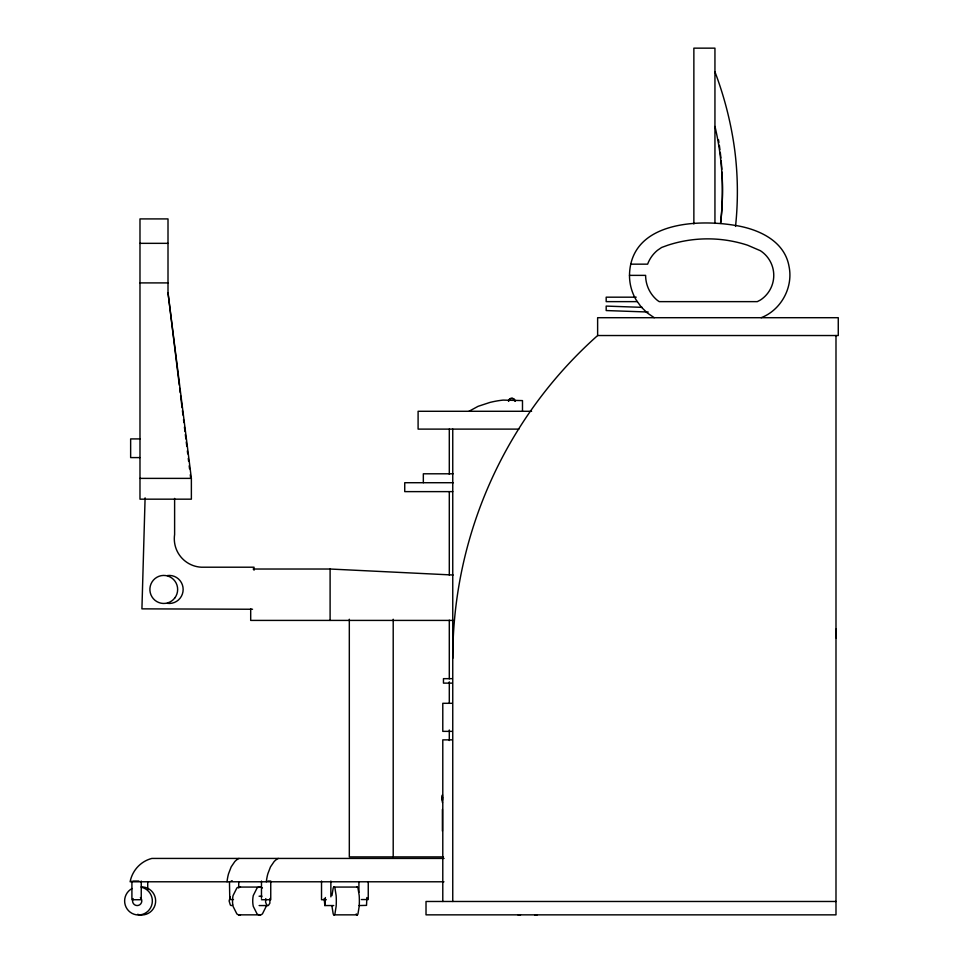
<?xml version="1.0" encoding="UTF-8"?>
<svg xmlns="http://www.w3.org/2000/svg" width="963" height="963" viewBox="0 0 963 963"><rect width="100%" height="100%" fill="white"/><g stroke="black" fill="none" stroke-linecap="round" stroke-linejoin="round"><path stroke-width="1.44" d="M442.33 798.122C442.511 793.428 442.511 803.852 442.33 799.158M145.1 497.859L141.922 608.857L252.535 609.254M324.182 898.599L324.844 905.557L333.74 905.557M654.25 317.706L647.196 312.879L641.093 306.872L636.134 299.902A48.571 48.571 0 0 1 629.489 275.37C630.344 222.501 696.056 218.866 734.95 225.366C758.182 228.989 784.496 240.63 789.022 266.378C793.404 287.347 781.162 309.93 761.203 317.706M331.97 895.59L333.198 888.006A15.625 2.383 90 0 1 334.931 888.006L336.147 895.59A13.301 2.034 90 0 1 336.147 906.315L334.931 913.899A15.625 2.383 90 0 1 333.198 913.899L331.97 906.315M442.486 802.492C442.089 803.359 442.089 793.921 442.486 794.788M265.788 898.599L265.571 902.15L266.679 904.955A5.08 2.432 90 0 0 268.46 905.376L269.869 903.174L269.845 898.503M266.233 906.315L262.43 913.899A15.252 7.319 -90 0 1 257.061 913.899L253.257 906.315A13.458 6.452 90 0 1 253.257 895.59L257.061 888.006A15.252 7.319 -90 0 1 262.43 888.006M230.265 896.866L229.11 900.935L230.313 904.955A5.08 2.432 90 0 0 232.095 905.376L232.649 904.907M324.844 905.557L325.374 897.54M358.922 905.557L366.53 905.376L366.855 897.54M469.005 411.285L478.057 406.338L489.986 402.414A97.034 97.034 0 0 1 503.119 400.102L522.488 400.596L522.488 411.285M139.984 243.338L168.007 243.338M630.97 264.163L647.618 264.163A32.441 32.441 0 0 1 657.44 250.332L661.641 247.455L667.828 245.216A128.488 128.488 0 0 1 747.625 245.216L760.409 250.729A29.42 29.42 0 0 1 760.409 300.023L757.291 301.636L659.234 301.636L657.44 300.42A32.441 32.441 0 0 1 645.619 275.37L629.489 275.37M139.984 282.905L168.007 282.905M636.206 297.182L606.184 297.182L606.184 301.636L637.374 301.636M597.626 335.533L838.267 335.533L838.267 317.706L597.626 317.706L597.626 335.533A432.098 432.098 0 0 0 452.754 658.343M531.6 411.285L418.098 411.285L418.098 429.113L518.876 429.113M139.984 438.911L130.643 438.911L130.643 457.594L139.984 457.594M453.104 473.796L423.335 473.796L423.335 482.716M139.984 478.382L191.372 478.382L191.372 499.171L139.984 499.171L139.984 218.914L168.007 218.914L168.007 292.764L179.323 385.26M453.392 482.716L404.737 482.716L404.737 491.624L452.766 491.624M253.137 569.025L330.104 569.025L453.104 575.019M453.104 620.413L250.693 620.413L250.693 608.664M452.297 678.662L443.462 678.662L443.462 683.128L452.297 683.128M451.96 703.303L442.787 703.303L442.787 731.362L451.96 731.362M451.96 739.861L442.787 739.861L442.787 901.476M443.413 856.901L349.316 856.901L349.316 619.245M444.063 858.43L151.865 858.43A30.07 29.48 90 0 0 130.113 881.783L443.955 881.783M231.252 880.868L232.312 880.868M133.243 881.049L138.877 881.049M267.895 881.049L270.747 881.049L270.747 899.731L261.479 899.731M238.619 887.067L260.66 887.067M333.764 887.067L357.405 887.067M259.071 896.216L261.984 896.216M229.796 899.55L229.471 882.313M230.398 899.55L233.479 899.55M361.378 899.55L368.251 899.55L368.251 882.313M141.08 899.731L131.907 899.731L131.907 881.049M326.337 899.731L321.522 899.731L321.522 881.049M835.992 901.476L426.019 901.476L426.019 914.85L835.992 914.85L835.992 335.533M259.131 905.557L267.858 905.557M238.619 914.85L260.66 914.85M333.764 914.85L357.405 914.85M642.213 307.353L606.184 306.09L606.184 310.555L648.207 312.024M714.943 71.828C724.609 97.407 731.362 124.058 734.865 151.191A328.383 328.383 0 0 1 735.527 226.437M356.238 913.899A15.625 2.383 -90 0 0 357.971 913.899L359.199 906.315A13.301 2.034 -90 0 0 359.199 895.59L357.971 888.006A15.625 2.383 -90 0 0 356.816 887.067M168.007 292.764L191.372 478.382M179.696 388.245L180.237 392.723M180.599 395.709L182.067 407.638M182.428 410.623L182.97 415.101M183.524 419.567L183.885 422.552M184.439 427.03L184.98 431.508M185.341 434.494L185.895 438.972M186.256 441.945L186.81 446.423M187.352 450.901L187.713 453.886M188.267 458.364L188.628 461.349M189.181 465.815L189.542 468.8M190.277 474.771L190.638 477.756M836.161 629.044L836.161 637.951M714.943 223.428L714.943 48.15L693.866 48.15L693.866 223.946M452.754 429.113L452.754 901.476M449.3 429.113L449.3 474.241M449.3 492.298L449.3 575.043M449.3 620.172L449.3 678.843M449.3 681.852L449.3 702.906M449.3 729.99L449.3 740.511M442.402 795.414L442.402 798.64M442.402 809.45L442.402 831.081M393.205 619.245L393.205 856.901M358.91 882.313L358.91 892.364M330.863 881.049L330.863 896.854M330.104 569.025L330.104 620.413M261.479 881.049L261.479 898.286M254.027 570.216L254.027 567.207L201.315 567.207A28.505 28.505 0 0 1 174.616 534.513L174.616 498.413M238.74 882.313L238.728 888.055M147.724 882.313L147.724 889.499M141.248 881.049L141.248 898.286M167.442 575.549A14.024 13.891 -90 0 1 183.151 589.44A14.024 13.891 -90 0 1 167.442 603.344M537.198 914.85A14.866 10.075 -90 0 1 534.646 914.85M520.501 914.85A14.866 10.075 90 0 1 517.938 914.85M278.295 858.43A32.092 16.624 -90 0 0 274.07 861.632L270.483 866.893L267.846 873.79A29.227 15.143 -90 0 0 266.342 881.783M227.039 881.783A29.227 15.143 -90 0 1 228.532 873.79L231.18 866.893L234.755 861.632A32.092 16.624 -90 0 1 238.993 858.43M240.461 887.067A15.252 7.319 90 0 0 236.85 888.006L233.046 895.59A13.458 6.452 -90 0 0 233.046 906.315L236.85 913.899A15.252 7.319 90 0 0 240.461 914.85M140.405 897.54A4.671 4.622 -90 0 1 140.754 903.848A4.671 4.622 -90 0 1 134.567 904.739A4.671 4.622 -90 0 1 133.147 898.599M141.489 887.272A14.024 13.867 90 0 1 150.601 907.784A14.024 13.867 90 0 1 128.548 910.733A14.024 13.867 90 0 1 132.087 888.524M141.164 886.947A14.024 13.867 90 0 1 155.524 902.788A14.024 13.867 90 0 1 137.601 914.332M508.488 401.053A3.298 3.286 -22.9 0 1 515.012 400.921M508.62 401.366A3.298 3.286 -22.9 0 1 508.825 400.536M509.246 399.777A3.298 3.286 -22.9 0 1 515.145 401.234M714.979 126.466A282.352 282.352 0 0 1 720.589 223.428M721.985 172.136A309.436 309.436 0 0 1 720.589 223.079M718.482 139.695A309.436 309.436 0 0 1 718.928 142.5M719.337 145.317A309.436 309.436 0 0 1 719.915 149.542M720.264 152.359A309.436 309.436 0 0 1 720.89 158.004M721.155 160.821A309.436 309.436 0 0 1 721.817 169.307M174.785 597.987A14.024 13.891 -90 0 0 165.588 575.549A14.024 13.891 -90 0 0 150.938 594.809A14.024 13.891 -90 0 0 174.785 597.987"/></g></svg>
